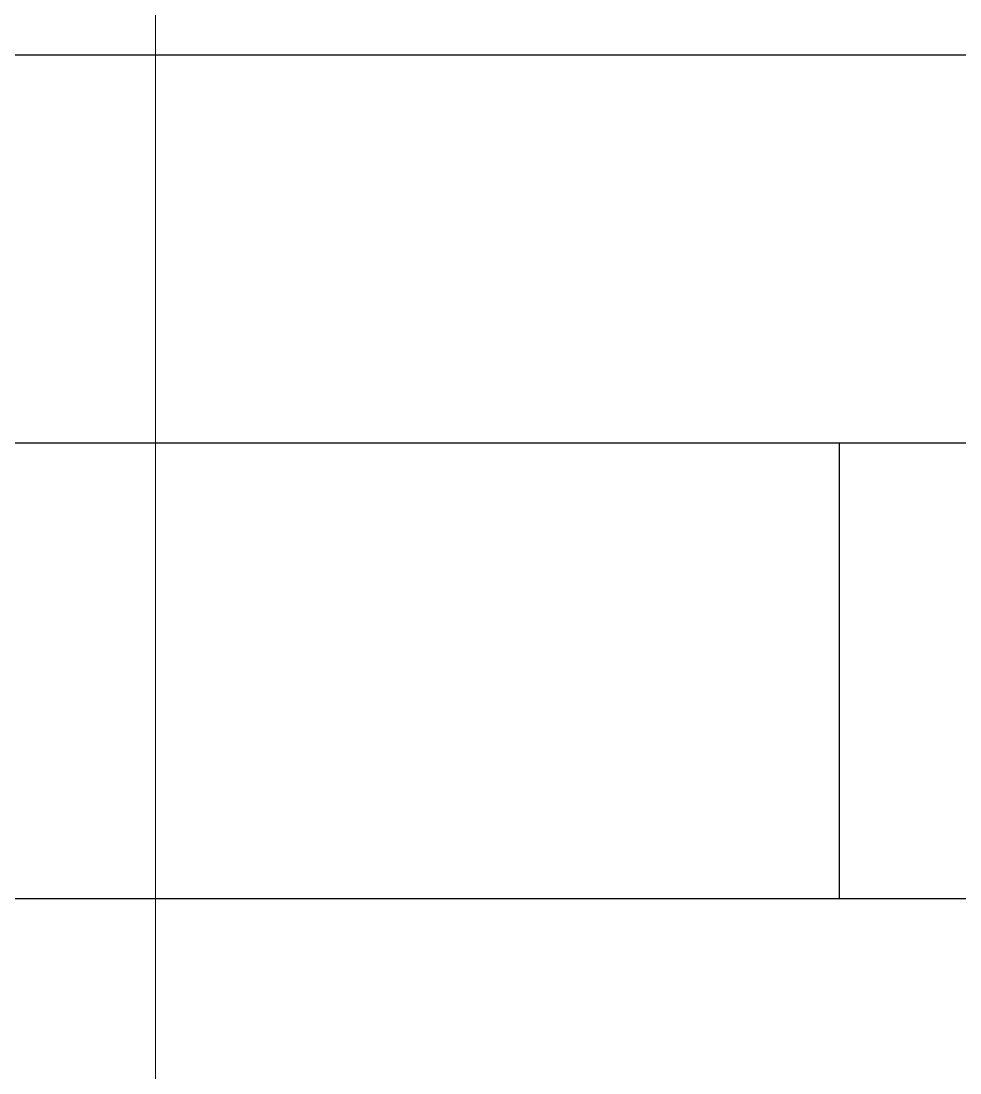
# Model space of a CAD drawing. Header units: millimetres. Extents: x -105 to 105, y -148 to 148.
# Drawn here: x 22.809 to 26.93, y 102.404 to 107.018 of the extents above; entities that cross this region are included whole.
import ezdxf

# ---------------------------------------------------------------- set-up
doc = ezdxf.new("R2010")
doc.units = ezdxf.units.MM
doc.linetypes.add('点画线', pattern=[18, 12, -2, 2, -2])
doc.layers.get('0').update_dxf_attribs({"lineweight": 18})

msp = doc.modelspace()

# ---------------------------------------------------------------- linework, layer by layer
at = {"linetype": '点画线'}
msp.add_line((23.3999, 130.2742), (23.3999, 94.3859), dxfattribs=at)
at = {"color": 7, "lineweight": 30, "ltscale": 0.385}
msp.add_line((31.0999, 106.8676), (15.6999, 106.8676), dxfattribs=at)
at = {"color": 7, "lineweight": 30, "ltscale": 0.325}
for p, q in [((16.8999, 105.1676), (29.8999, 105.1676)), ((29.8999, 103.1676), (16.8999, 103.1676))]:
    msp.add_line(p, q, dxfattribs=at)
at = {"color": 7, "lineweight": 30, "ltscale": 0.05}
msp.add_line((26.3999, 105.1676), (26.3999, 103.1676), dxfattribs=at)

doc.saveas('drawing.dxf')
